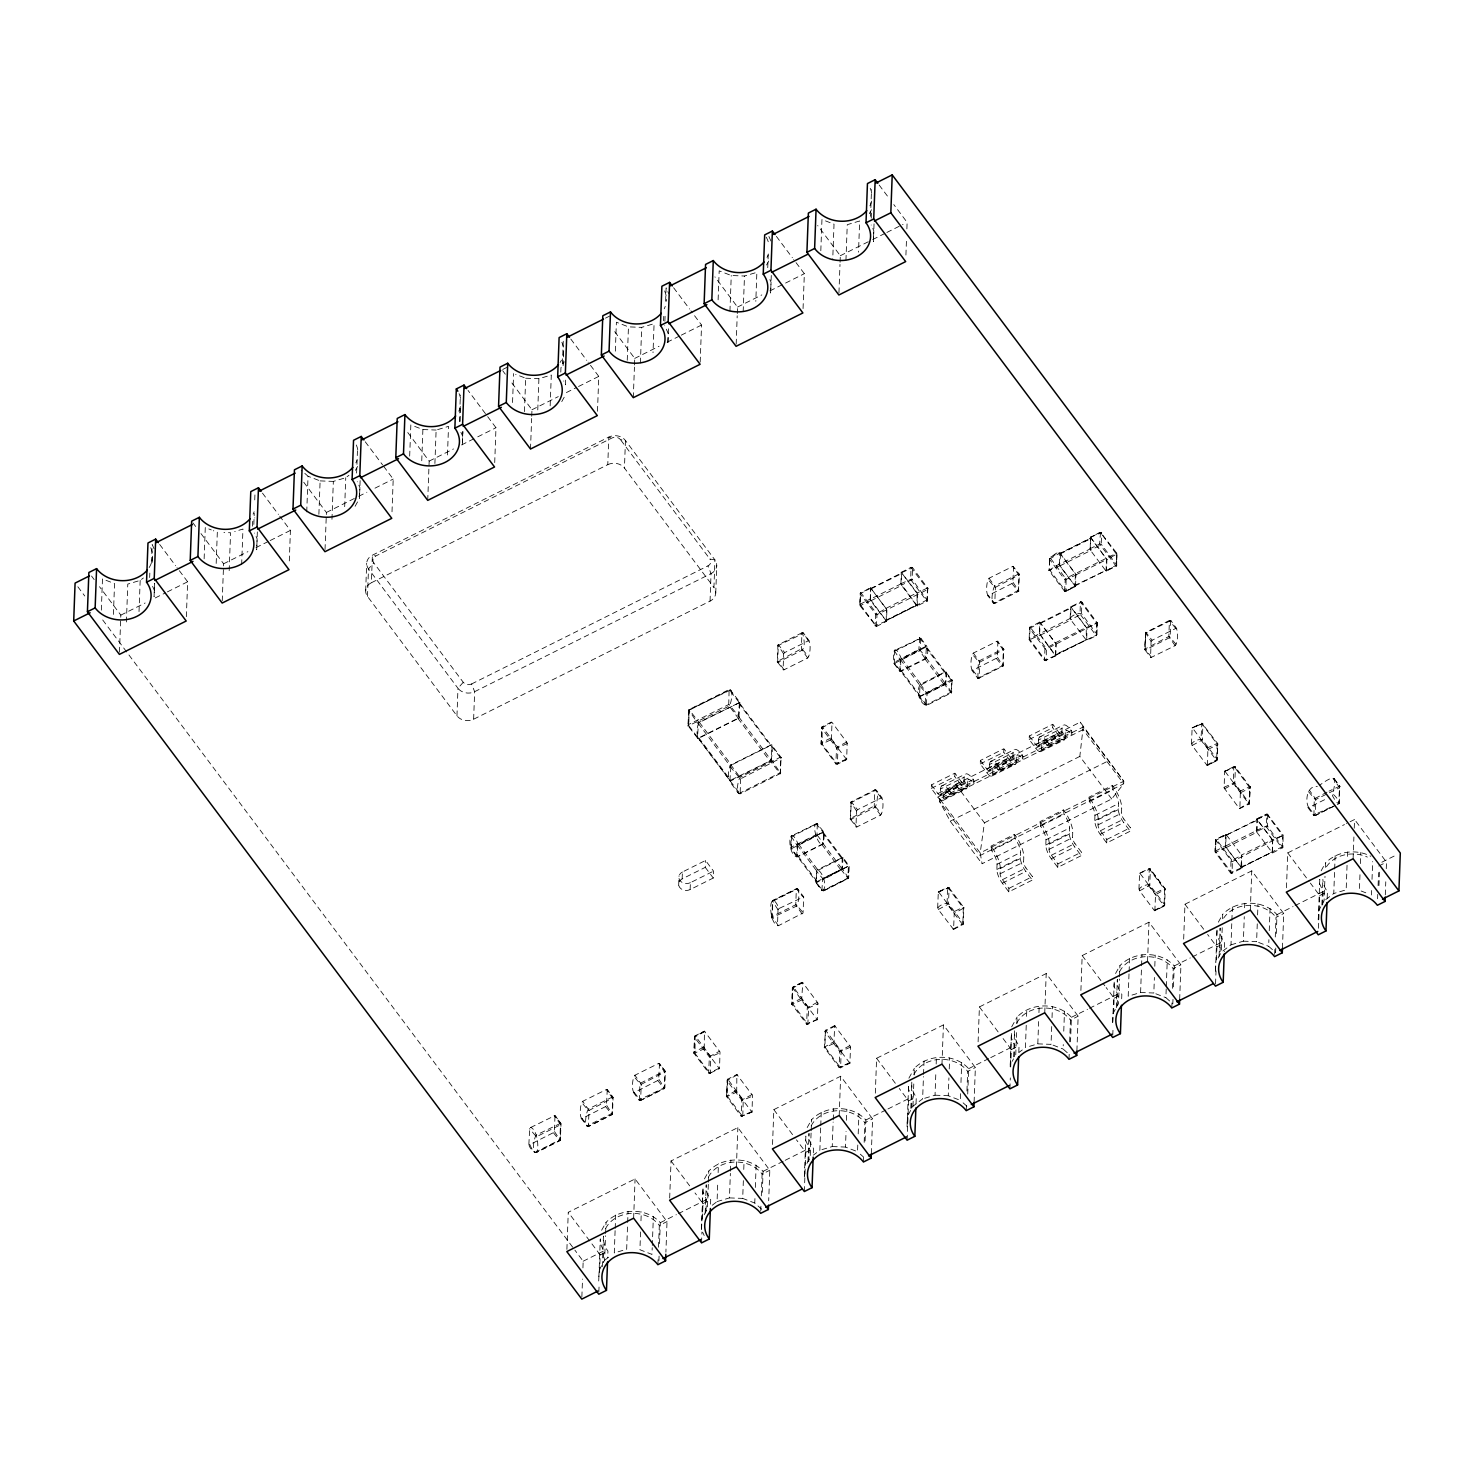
<?xml version="1.0" encoding="UTF-8"?>
<svg xmlns="http://www.w3.org/2000/svg" width="1474" height="1474" viewBox="0 0 1474 1474"><rect width="100%" height="100%" fill="white"/><g stroke="black" fill="none" stroke-linecap="round" stroke-linejoin="round"><path stroke-width="0.75" stroke-dasharray="5 3.75" d="M101.338 610.144L102.48 578.95L114.548 583.593L113.406 614.787M119.468 652.208L120.831 615.137L99.513 586.707M126.395 621.973L127.777 584.091L140.177 580.406L143.383 577.974M139.017 611.599L140.177 580.406M149.666 577.532L149.832 573.073M151.546 562.405L152.19 544.588L154.844 550.41M152.301 562.313L152.448 557.946M154.567 583.28L154.07 596.657L154.586 583.538M186.35 616.666L187.64 581.769L176.991 567.545M204.131 558.793L205.273 527.6L211.298 529.921M216.181 563.437L217.323 532.243L213.306 530.695M222.242 600.876L223.606 563.787L200.98 533.588M229.17 570.641L230.57 532.759L223.937 532.501M241.644 564.726L242.952 529.055L234.698 531.524M252.459 526.2L252.625 521.741L254.799 517.798M253.841 524.431L254.247 513.284M254.744 499.926L254.984 493.237M257.342 531.93L256.697 549.765L257.121 538.876L254.486 533.054M289.309 560.949L290.415 530.419L279.765 516.213M306.739 511.902L308.048 476.249L301.193 470.151M318.881 514.315L320.116 480.892L308.048 476.249M325.035 549.526L326.399 512.455L303.755 482.238M331.963 519.29L333.345 481.408L345.745 477.723L348.951 475.273M344.676 506.688L345.745 477.723M356.616 473.08L357.445 450.804M360.135 480.598L359.472 498.415L359.914 487.544L357.261 481.703M365.681 590.816L366.676 563.252M367.487 596.417L368.5 568.872A12.105 9.95 2.1 0 1 372.388 555.201L608.78 437.096A12.105 9.95 2.1 0 1 625.455 440.505L714.927 559.917L713.932 587.463A12.105 9.95 2.1 0 1 710.044 601.134L473.633 719.22A12.105 9.95 2.1 0 1 456.958 715.83L367.487 596.417A12.105 9.95 2.1 0 1 371.374 582.746L372.388 555.201L375.704 556.03L612.115 437.925A6.062 4.975 2.1 0 1 620.443 439.62L625.455 440.505L624.442 468.05L713.932 587.463M392.01 511.791L393.208 479.068L383.885 466.632M409.68 456.111L410.841 424.917M421.748 460.754L422.891 429.542L412.849 425.691M427.736 500.368L429.174 461.104L406.548 430.887M434.904 463.481L436.12 430.058L448.52 426.373L447.377 457.566M459.409 421.73L460.385 394.995M460.164 421.361L460.643 408.28M462.339 444.835L462.836 431.477M462.431 442.716L462.854 431.735M456.958 715.83L457.972 688.284L368.5 568.872L373.77 562.847A6.062 4.975 2.1 0 1 375.704 556.03M473.633 719.22L474.646 691.674L471.569 683.973A6.062 4.975 2.1 0 1 463.241 682.278L373.77 562.847M494.711 462.615L495.983 427.736L468.032 390.407M512.547 402.531L513.615 373.567M524.449 411.633L525.684 378.21L515.624 374.341M530.511 449.017L531.635 418.487M531.727 416.294L531.967 409.754L510.649 381.324M537.77 409.919L538.913 378.707L551.294 375.022L550.152 406.216M528.853 1144.432L529.737 1127.96L555.053 1115.542L561.041 1123.796L560.341 1140.342L536.204 1152.65C533.477 1153.497 526.771 1143.916 529.848 1144.616L554.224 1132.235L555.053 1115.542M560.802 372.148L560.968 367.689L564.247 361.775M562.442 363.709L563.326 339.186M563.105 365.663L563.584 352.562M554.537 1131.59L560.249 1140.379L536.26 1152.447C531.045 1153.958 534.288 1136.878 536.223 1135.072L560.802 1123.206L560.488 1124.809L536.407 1136.749L529.424 1128.587M529.848 1144.616C540.258 1168.827 540.424 1130.134 530.474 1127.389M565.611 380.126L565.482 384.843L563.713 380.955M553.487 1132.806L559.844 1140.839L560.452 1124.478L554.113 1115.578M597.486 411.283L598.776 376.386L588.126 362.162M566.9 1249.381L568.264 1212.31L635.073 1178.942L667.022 1221.578L665.898 1252.126M607.27 1089.452L606.44 1106.145L582.064 1118.526C579.282 1117.955 579.872 1103.915 582.691 1101.318L606.717 1089.36L613.258 1097.725L588.623 1110.659L581.64 1102.515M371.374 582.746L607.785 464.66L608.78 437.096L612.115 437.925M606.754 1105.518L612.41 1114.455L588.421 1126.56C583.243 1127.039 586.486 1111.083 588.439 1108.982L612.078 1097.172L613.258 1097.725M615.34 351.18L616.39 322.216L628.458 326.86L641.687 327.375L654.087 323.672L653.019 352.655M581.861 1296.88L582.525 1279.045M582.93 1267.898L583.17 1261.21L574.897 1250.155M582.064 1118.526L588.421 1126.56L589.01 1110.198L582.691 1101.318M627.242 360.282L628.458 326.86M598.886 1276.539L600.305 1238.915L600.121 1243.116L603.695 1250.965L603.29 1262.112M598.849 1292.035L599.181 1283.32M599.568 1272.412L600.213 1254.964L568.264 1212.31M633.304 397.667L634.428 367.137M634.502 364.962L634.741 358.403L613.442 329.973M602.313 1266.663L603.437 1236.115A30.272 24.874 2.1 0 0 607.933 1251.113L607.693 1257.654M599.163 1270.109L604.616 1260.252L605.519 1235.746M605.611 1233.517L606.017 1222.37C620.204 1207.759 646.515 1207.409 660.297 1222.683L659.412 1247.207M605.703 1106.716L612.06 1114.749L612.668 1098.388L606.33 1089.507M640.379 363.028L641.687 327.375M615.1 1230.643L614.289 1252.937L626.671 1249.233L627.574 1224.728M615.192 1228.413L615.671 1215.037M627.666 1222.499L628.071 1211.352M659.486 1063.362L658.657 1080.074L634.281 1092.437C631.498 1091.866 632.088 1077.826 634.907 1075.228L658.933 1063.27L665.474 1071.635L640.822 1084.569L633.857 1076.425M663.595 320.816L663.742 316.357M664.885 321.277L665.143 314.588M665.622 301.212L666.119 287.854L668.772 293.676M633.636 1218.187L635.073 1178.942M639.366 1100.415L639.919 1083.464L664.295 1071.101L665.474 1071.635M668.404 328.776L667.833 344.382L668.256 333.493L664.719 325.736M633.267 1092.271L639.09 1100.175L640.637 1100.488L641.227 1084.109L634.907 1075.228M640.564 1231.932L639.919 1249.749L651.969 1254.392L652.227 1247.704M640.969 1220.785L641.301 1211.868M652.3 1245.475L653.369 1216.511M657.883 1264.692L658.196 1255.977M658.51 1247.244L659.32 1225.428L667.022 1221.578M634.281 1092.437L640.49 1100.525L664.277 1088.678L664.866 1072.298L658.546 1063.417M658.915 1260.565L659.081 1256.106M678.685 885.174L679.035 875.851M669.675 1198.049L671.038 1160.959L737.848 1127.592L769.815 1170.245L768.691 1200.776M700.187 362.107L701.55 325.035L690.901 310.83M682.149 878.909L682.407 872.018L705.53 860.466L713.527 871.134L713.269 878.025L690.145 889.577A7.573 6.228 2.1 0 1 679.717 887.459A7.573 6.228 2.1 0 1 682.149 878.909L705.272 867.357L705.53 860.466M688.137 726.148L689.261 710.173L730.146 689.74L740.022 702.435L738.806 718.188L697.939 738.621L687.897 725.558L688.892 709.657L729.133 689.537C734.236 688.598 731.086 704.222 729.151 706.083L688.026 726L688.45 724.563L728.985 704.406L739.469 717.248M690.145 889.577L690.385 882.686L713.527 871.134M740.022 702.435L698.529 722.536L697.405 738.511M739.414 702.803L738.308 718.114L698.86 737.866C696.041 737.534 696.686 724.729 699.431 722.371L739.211 702.693L780.686 758.078L780.243 773.832L770.368 761.1L730.293 781.128C727.474 780.686 728.119 767.401 730.883 764.932L771.363 744.757L781.404 757.82L740.317 778.972L729.833 766.13M718.114 299.848L719.183 270.866L731.251 275.509L744.481 276.025L756.862 272.34L755.812 301.304M710.044 601.134L711.039 573.589A12.105 9.95 2.1 0 0 714.927 559.917L709.915 559.033L620.443 439.62M704.867 1031.542L694.659 1037.07L694.051 1053.431L704.24 1048.751L719.533 1068.742L720.012 1051.957L704.406 1031.137L694.844 1035.909L694.567 1037.364L709.584 1057.263L720.178 1052.694M715.738 593.064L716.751 565.519M729.943 311.161L731.251 275.509M704.24 1048.751L704.406 1031.137M701.513 1229.648L703.061 1187.418L701.513 1229.648L704.185 1235.544M701.55 1242.877L701.956 1231.969M702.435 1218.887L703.006 1203.613L695.009 1192.945M736.171 344.142L737.203 315.786M737.276 313.612L737.534 307.071L714.89 276.854M705.18 1213.12L706.23 1184.783A30.272 24.874 2.1 0 0 710.708 1199.762L710.468 1206.303M704.203 1031.376L694.42 1036.609L693.886 1053.136L708.754 1073.054L710.284 1073.367L710.763 1056.582L695.157 1035.761L694.991 1053.376L709.934 1073.275L719.607 1068.539M706.064 1210.762L706.47 1199.633L702.895 1191.766M708.312 1184.396L707.409 1208.92L701.937 1218.758M708.386 1182.166L708.791 1171.038C722.979 1156.408 749.289 1156.077 763.09 1171.333L762.187 1195.856M743.172 311.677L744.481 276.025M729.888 780.575L730.993 765.264L770.441 745.512C773.26 745.844 772.616 758.649 769.87 761.008L729.888 780.575L688.819 725.724L689.058 709.547L698.934 722.278M712.237 1205.253L717.064 1201.586L717.801 1181.522M718.133 1172.604L718.464 1163.705M737.332 1074.878L727.124 1080.387L726.516 1096.767L736.705 1092.087L752.016 1112.078L752.477 1095.293L736.871 1074.472L727.419 1079.336L727.032 1080.7L742.048 1100.599L752.643 1096.03M781.404 757.82L780.243 757.286L740.151 777.295C738.216 779.156 735.065 794.781 740.169 793.841L780.649 773.371L771.436 759.884L771.897 744.867M730.293 781.128L740.169 793.841L740.593 778.106L730.883 764.932M717.064 1201.586L729.464 1197.901L730.367 1173.378M730.441 1171.148L730.846 1160.001M736.705 1092.087L736.871 1074.472M767.751 267.697L768.322 252.109M736.41 1166.855L737.848 1127.592M771.289 275.472L770.607 293.031L771.049 282.16L768.396 276.32M752.035 1094.5L741.809 1100.009L741.219 1116.371L752.016 1112.078M761.708 1209.233L754.762 1203.042L742.693 1198.399L743.357 1180.582M743.762 1169.435L744.094 1160.517M754.762 1203.042L754.928 1198.583M755.333 1187.454L756.144 1165.16M784.039 669.822L777.719 660.923L778.309 644.562L784.665 652.595L808.323 640.785C811.087 641.374 810.497 655.396 807.678 658.012L783.652 669.97L777.13 661.605L801.764 648.652L808.729 656.814M760.731 1211.167L760.971 1204.626M761.303 1195.893L762.095 1174.096L769.815 1170.245M778.438 925.709L772.118 916.81L772.708 900.448L797.416 888.601L803.717 896.855L803.035 912.996L778.438 925.709C767.825 924.824 768.249 883.571 779.064 908.481L803.717 896.855M784.665 652.595L783.615 653.811L783.118 669.859M779.064 908.481L778.014 909.698L777.498 925.764M772.542 1144.506L773.832 1109.627L840.641 1076.241L872.59 1118.895L871.318 1153.792M803.054 308.582L804.343 273.685L793.675 259.479M796.715 856.947L797.066 845.357L791.041 836.145L817.278 823.358L816.983 835.905L790.875 848.95L791.096 836.956L817.112 823.579L823.8 831.999L823.063 844.012L797.655 856.891C786.637 856.597 787.816 819.231 798.134 844.16L823.8 831.999M807.678 658.012L801.359 649.113L801.948 632.751L803.496 633.065L809.318 640.969M808.323 640.785C795.647 620.554 809.152 642.775 801.93 650.329L778.29 662.139L777.13 661.605M797.581 845.45L797.471 856.449L821.829 844.491C824.334 842.631 825.108 832.313 822.271 832.423L797.581 845.45L816.743 871.023L816.43 881.931L842.059 868.868L842.151 857.868L816.743 871.023M802.132 999.851L791.851 1004.365L792.551 988.151L802.777 982.642L817.904 1003.057L817.444 1019.842L801.69 999.04L802.777 982.642M802.077 913.898L795.757 904.999L796.347 888.638L802.704 896.671M820.815 250.727L821.958 219.534L834.026 224.159L832.718 259.811M771.75 918.081L772.579 901.369L796.955 889.006C800.253 889.135 798.908 903.802 796.328 906.215L771.657 917.933L772.063 916.496L796.163 904.539L803.127 912.701M817.462 1002.246L807.255 1007.774L806.647 1024.135L817.499 1019.639M802.169 982.274L792.92 986.898L792.312 1003.26L807.826 1024.375L808.655 1007.682L793.509 987.248L792.422 987.396L807.494 1008.363L818.088 1003.794M817.609 823.726C810.995 821.995 816.762 844.326 822.326 844.565M804.343 1191.526L805.781 1152.263L796.457 1139.826M815.822 882.3L816.909 869.992L842.907 857.371L849.208 866.067L848.674 878.099L823.321 891.015L815.822 882.3L822.087 890.738M846.684 759.589L831.373 739.598L821.202 744.278L821.792 727.898L832.018 722.389L847.163 742.804L846.684 759.589L837.25 764.269L822.124 744.223L822.16 726.645L837.914 747.429L837.49 764.011L835.905 763.882L820.963 743.67L822.16 726.645M838.946 292.792L839.996 264.436M840.069 262.261L840.309 255.721L817.665 225.504M807.973 1161.788L809.005 1133.432A30.272 24.874 2.1 0 0 813.482 1148.412L813.243 1154.953M808.765 1161.641L809.263 1148.283L805.67 1140.415L805.854 1136.067L804.288 1178.297L804.73 1167.426M811.087 1133.045L810.184 1157.569L805.817 1165.455M811.161 1130.816L811.584 1119.687C825.772 1105.058 852.083 1104.726 865.864 1120L864.98 1144.506M842.907 857.371L842.557 868.96L848.582 878.172L823.192 891.051L821.902 890.407L822.639 878.412L849.135 865.772L823.542 879.517L816.246 870.95M845.947 260.327L847.255 224.674L859.655 220.989L858.513 252.183M831.373 739.598L832.018 722.389M820.668 1127.96L819.857 1150.236L813.408 1155.119M820.76 1125.731L821.239 1112.354M849.908 1063.159L834.597 1043.187L824.316 1047.701L825.532 1030.179L841.12 1051.017L840.659 1067.784L839.111 1067.471L824.187 1047.259L833.989 1041.639L834.634 1025.609L850.516 1046.798L849.908 1063.159L840.327 1067.895M846.721 741.993L836.495 747.521L835.905 763.882L846.076 759.221M821.921 1149.628L832.239 1146.551L833.142 1122.027M833.234 1119.798L833.639 1108.669M849.927 1045.582L839.719 1051.109L839.111 1067.471L849.964 1062.975M870.544 216.346L871.521 189.612M871.226 218.152L871.539 209.437M839.203 1115.505L840.641 1076.241M856.928 826.951L850.59 818.052L851.198 801.69L857.555 809.723L881.194 797.913C883.976 798.503 883.387 812.524 880.568 815.14L856.541 827.098L850.001 818.733L874.635 805.781L881.618 813.943M816.117 882.65L822.51 890.738L847.568 878.264L848.969 865.478M900.761 583.741L911.872 578.913L927.57 600.747L916.957 606.035L900.927 584.478L901.24 572.17L917.178 593.009L927.349 587.997L927.901 589.416L876.293 614.953L860.024 593.654L870.397 587.592L886.924 609.628L886.537 621.328L876.569 626.432L860.337 604.764L860.632 592.456L877.03 614.105L876.404 626.524L859.692 605.28L860.632 592.456M874.045 223.864L873.4 241.681L873.824 230.81L871.171 224.988M857.555 809.723L856.505 810.94L855.989 827.006M857.776 1145.022L857.536 1151.691L845.486 1147.067L846.058 1131.461M846.463 1120.314L846.868 1109.185M886.537 621.328L870.305 600.305L870.397 587.592M870.268 599.218L870.858 588.31L886.464 609.131L886.187 620.757L870.268 599.218L901.093 583.815L901.701 572.907L917.289 593.727L916.865 605.39L901.093 583.815M876.606 626.303L875.114 625.86L875.611 614.197L886.353 608.412M858.2 1133.874L858.937 1113.81M880.568 815.14L874.229 806.241L874.837 789.88L876.385 790.193L882.207 798.097M856.505 810.94L851.069 802.611L875.445 790.248C878.744 790.377 877.38 805.044 874.819 807.457L851.18 819.268L850.001 818.733M863.451 1161.991L863.764 1153.276M864.169 1142.368L864.888 1122.746L872.59 1118.895M905.92 255.057L906.473 239.783M906.879 228.894L907.118 222.353L893.797 204.573M875.335 1093.174L876.606 1058.277L943.415 1024.891L975.364 1067.544L974.093 1102.441M899.895 671.407L900.246 659.836L894.221 650.624L920.753 638.076L920.163 650.384L894.755 663.263C891.936 657.662 893.391 638.887 901.296 658.62L925.967 646.294C928.823 646.257 928.067 657.091 925.506 659.044L900.448 671.518L893.594 662.729L919.26 649.26L926.556 657.846M900.743 659.91L900.632 670.928L925.727 658.399L926.372 646.846L900.743 659.91L919.923 685.502L919.592 696.41L944.171 684.544C946.676 682.702 947.45 672.365 944.613 672.494L919.923 685.502M927.883 588.089L926.943 601.281L910.692 579.595L911.006 567.306L912.535 567.619L928.123 588.679M927.091 601.245L927.386 588.937L910.95 567.508L912.535 567.619L912.111 579.503L901.369 585.289M919.647 637.726L918.855 649.721L925.506 659.044M946.068 671.849L945.718 683.439L951.743 692.633L926.685 705.42C919.15 704.093 915.944 689.519 920.476 684.212L945.534 671.739L952.388 680.527L926.722 693.996L919.426 685.41M907.118 1140.176L908.574 1100.931L899.251 1088.475M920.476 684.212L927.109 693.535L926.298 705.346L925.064 704.885L925.801 692.891L951.209 679.993L952.388 680.527M910.821 1108.264L911.706 1084.274M911.632 1108.08L912.038 1096.932L908.463 1089.065L908.629 1084.717L907.063 1126.947L907.505 1116.076L912.977 1106.219L922.632 1098.885L923.461 1076.61M912.977 1106.219L913.788 1083.943M914.12 1075.025L914.359 1068.337C928.546 1053.726 954.857 1053.376 968.658 1068.65L967.681 1095.385M916.036 1103.621L916.275 1097.08A30.272 24.874 2.1 0 1 911.798 1082.082M967.386 781.533L967.184 786.784L943.692 798.521A10.76 3.39 63.5 0 1 937.777 797.066L931.292 788.406L931.421 784.905L954.912 773.168L961.416 781.828A4.606 1.456 63.5 0 0 963.941 782.454L964.125 777.203A16.914 5.325 63.5 0 1 973.411 779.506L974.093 784.076L973.282 783.007A10.76 3.39 63.5 0 0 967.386 781.533L940.228 794.947M923.535 1074.38L924.032 1061.004M931.421 784.905L937.906 793.565A4.606 1.456 63.5 0 0 940.449 794.191L940.633 788.94L964.125 777.203M937.667 907.966L938.312 891.936L947.727 887.237L963.296 908.095L962.835 924.88L947.082 904.078L947.506 887.514L948.703 887.293L964.033 907.837L954.231 913.456L953.586 929.486L938.275 909.513C935.99 906.105 945.847 902.401 948.574 903.691L963.277 923.314L962.835 924.88M943.692 798.521L943.876 793.27A10.76 3.39 63.5 0 1 949.79 794.744L950.601 795.831L951.025 792.717L974.517 780.98M924.695 1098.277L935.032 1095.2L935.843 1072.925M936.174 1064.007L936.414 1057.319M919.076 696.999L944.668 684.636L951.356 693.093L951.449 680.38L926.372 646.846M952.149 679.938L951.412 692.909M941.978 1064.154L943.415 1024.891M938.275 909.513L948.501 903.986L949.09 887.624L938.238 892.12M967.184 786.784A10.76 3.39 63.5 0 1 961.288 785.329L954.784 776.669L954.912 773.168M960.569 1093.671L960.329 1100.359L948.261 1095.716L948.924 1077.881M949.238 1068.982L949.643 1057.835M997.953 641.19L997.124 657.901L972.748 670.265C969.966 669.693 970.555 655.654 973.374 653.056L997.401 641.098L1003.941 649.463L979.307 662.397L972.324 654.253M960.974 1082.524L961.711 1062.478M977.833 678.243L978.386 661.292L1002.762 648.928L1003.941 649.463M973.374 653.056L979.694 661.937L979.104 678.316L977.557 678.003L971.735 670.099M966.225 1110.659L966.539 1101.926M966.944 1091.018L967.663 1071.395L975.364 1067.544M1016.323 757.083L1016.139 762.334L992.647 774.071A10.76 3.39 63.5 0 1 986.732 772.616L980.247 763.937L980.376 760.455L1003.868 748.718L1010.353 757.378A4.606 1.456 63.5 0 0 1012.896 758.005L1013.08 752.753A16.914 5.325 63.5 0 1 1022.366 755.057L1023.048 759.626L1022.237 758.539A10.76 3.39 63.5 0 0 1016.323 757.083L989.165 770.497M1013.633 566.366L1012.804 583.059L988.428 595.441C985.664 594.87 986.235 580.83 989.072 578.213L1013.099 566.274L1019.621 574.62L994.987 587.573L988.004 579.429M1013.117 582.433L1018.921 591.166L994.784 603.474C989.607 604.469 992.886 587.776 994.821 585.897L1018.46 574.086L1019.621 574.62M978.11 1041.823L979.399 1006.926L1046.208 973.559L1078.157 1016.194L1076.886 1051.091M989.072 578.213L995.392 587.113L994.784 603.474L988.428 595.441M980.376 760.455L986.861 769.115A4.606 1.456 63.5 0 0 989.404 769.741L989.588 764.49L1013.08 752.753M992.647 774.071L992.831 768.82A10.76 3.39 63.5 0 1 998.746 770.294L999.556 771.363L999.98 768.267L1023.472 756.531M991.283 847.366L991.597 850.535A10.76 3.39 63.5 0 1 997.05 864.225L996.848 869.476A10.76 3.39 63.5 0 0 1002.32 883.184L1008.806 891.862L1032.297 880.107L1032.426 876.625L1025.941 867.946A4.606 1.456 63.5 0 1 1023.601 862.069L1023.785 856.836A16.914 5.325 63.5 0 0 1015.217 835.297L1014.517 834.358L991.025 846.094L991.283 847.366L980.192 852.912L982.089 863.727L1111.691 798.982L1123.685 783.799L1123.778 781.183L1080.239 722.149L955.649 784.389L939.601 798.742L939.509 801.359L950.214 821.165L982.089 863.727M996.387 658.454L1002.744 666.506L1003.333 650.126L997.014 641.245M1016.139 762.334A10.76 3.39 63.5 0 1 1010.224 760.879L1003.739 752.201L1003.868 748.718M1008.806 891.862L1008.935 888.361L1002.449 879.683A4.606 1.456 63.5 0 1 1000.109 873.806L1000.293 868.573A16.914 5.325 63.5 0 0 991.726 847.034L991.025 846.094M1012.067 583.63L1018.423 591.664L1019.031 575.302L1012.712 566.403M1014.517 834.358L1015.089 838.798A10.76 3.39 63.5 0 1 1020.542 852.488L1020.358 857.739A10.76 3.39 63.5 0 0 1025.812 871.447L1032.297 880.107M1010.187 1066.697L1011.422 1033.366M1011.44 1033.532L1010.28 1064.725L1013.559 1058.811M1009.911 1088.825L1010.316 1077.936M1010.703 1067.029L1011.348 1049.58L1002.025 1037.143M1013.615 1056.913L1014.573 1030.731A30.272 24.874 2.1 0 0 1019.05 1045.729L1018.81 1052.27M1055.9 655.819L1045.471 660.536L1029.7 639.255L1029.994 626.947L1046.393 648.597L1046.135 660.702L1044.55 660.573L1028.963 639.513L1039.299 633.636L1039.76 622.083L1056.287 644.12L1055.697 656.059L1039.299 633.636M1014.407 1056.729L1014.812 1045.582L1011.238 1037.733M1015.752 1054.868L1016.563 1032.592M1016.894 1023.675L1017.134 1016.986C1031.339 1002.375 1057.65 1002.025 1071.432 1017.3L1070.529 1041.823M1065.278 732.633L1065.094 737.884L1041.584 749.621A10.76 3.39 63.5 0 1 1035.688 748.166L1029.202 739.487L1029.313 735.987L1052.823 724.25L1059.309 732.928A4.606 1.456 63.5 0 0 1061.851 733.555L1062.035 728.303A16.914 5.325 63.5 0 1 1071.322 730.588L1072.003 735.176L1071.193 734.089A10.76 3.39 63.5 0 0 1065.278 732.633L1038.12 746.047M1039.631 633.728L1040.22 622.802L1055.826 643.641L1055.402 655.285L1039.631 633.728L1070.456 618.325L1071.045 607.399L1086.209 627.427L1086.375 639.845L1054.942 654.88M1026.236 1025.259L1025.425 1047.535L1018.976 1052.436M1026.567 1016.341L1026.807 1009.653M1029.313 735.987L1035.817 744.665A4.606 1.456 63.5 0 0 1038.341 745.291L1038.544 740.04L1062.035 728.303M1046.135 660.702L1044.476 660.352L1044.974 648.689L1055.716 642.904M1041.584 749.621L1041.786 744.37A10.76 3.39 63.5 0 1 1047.682 745.826L1048.511 746.913L1048.935 743.817L1072.427 732.081M1075.596 586.597L1059.659 565.758L1048.954 570.696L1049.893 557.504L1066.144 579.171L1065.831 591.479L1049.304 569.425L1049.746 557.541L1059.659 552.621L1075.909 574.307L1075.596 586.597L1064.744 591.498L1048.788 570.364L1059.032 564.229C1063.436 547.517 1056.453 551.81 1049.304 559.107L1064.965 579.872L1076.075 575.044M1040.239 822.916L1040.533 826.066A10.76 3.39 63.5 0 1 1046.006 839.775L1045.803 845.026A10.76 3.39 63.5 0 0 1051.257 858.734L1057.761 867.394L1081.253 855.657L1081.382 852.156L1074.896 843.497A4.606 1.456 63.5 0 1 1072.556 837.619L1072.74 832.368A16.914 5.325 63.5 0 0 1064.173 810.847L1063.473 809.908L1039.962 821.644L1040.239 822.916L1014.775 835.629M1029.552 1046.319L1037.807 1043.85L1038.636 1021.574M1038.949 1012.656L1039.207 1005.968M1065.094 737.884A10.76 3.39 63.5 0 1 1059.18 736.429L1052.694 727.751L1052.823 724.25M1057.761 867.394L1057.89 863.893L1051.386 855.233A4.606 1.456 63.5 0 1 1049.046 849.356L1049.248 844.105A16.914 5.325 63.5 0 0 1040.662 822.584L1039.962 821.644M1059.364 564.302L1059.824 553.432L1090.797 537.992L1106.403 558.812L1106.126 570.42L1074.675 585.473L1059.732 565.463L1059.364 564.302L1090.207 548.899L1090.649 538.028M1044.753 1012.804L1046.208 973.559M1064.541 591.406L1065.297 578.619L1116.776 553.063L1116.684 565.832L1106.071 571.101L1090.244 549.986L1090.355 537.255L1100.433 532.243L1117.218 553.763L1106.9 559.641L1106.44 571.193M1051.699 1026.549L1051.036 1044.366L1037.807 1043.85M1052.031 1017.631L1052.436 1006.484M1070.124 618.232L1070.75 606.643L1086.983 628.311L1086.688 640.619L1070.732 619.78C1068.466 616.279 1078.728 612.429 1081.548 613.7L1096.896 634.17L1096.306 635.773L1080.055 614.087L1080.368 601.797L1081.898 602.111L1097.485 623.17L1096.859 635.276L1086.688 640.619M1063.473 809.908L1064.044 814.33A10.76 3.39 63.5 0 1 1069.498 828.038L1069.295 833.289A10.76 3.39 63.5 0 0 1074.767 846.997L1081.253 855.657M1059.972 553.395L1075.578 574.215L1074.675 585.473M1067.268 1052.712L1063.104 1049.009L1063.27 1044.55M1063.767 1031.174L1064.486 1011.127M1071.211 607.03L1081.898 602.111L1081.474 613.995L1070.732 619.78M1069 1059.309L1069.24 1052.768M1069.645 1041.86L1070.456 1020.045L1078.157 1016.194M1080.903 990.473L1082.174 955.576L1148.983 922.208L1180.932 964.862L1179.661 999.741M1089.175 798.447L1089.489 801.616A10.76 3.39 63.5 0 1 1094.942 815.325L1094.758 820.576A10.76 3.39 63.5 0 0 1100.212 834.284L1106.698 842.944L1130.208 831.207L1130.337 827.706L1123.833 819.047A4.606 1.456 63.5 0 1 1121.493 813.169L1121.696 807.918A16.914 5.325 63.5 0 0 1113.11 786.379L1112.409 785.458L1088.918 797.194L1089.175 798.447L1063.731 811.179M1089.876 548.825L1099.641 543.943L1100.47 532.464L1116.629 554.427L1116.187 566.311L1099.641 543.943L1101.299 544.274L1116.813 565.113L1106.495 570.991M1096.509 635.534L1096.748 623.428L1080.718 601.889L1070.548 606.864M1090.355 537.255L1101.649 532.704L1101.207 544.588L1090.484 550.355M1106.698 842.944L1106.827 839.443L1100.341 830.783A4.606 1.456 63.5 0 1 1098.001 824.906L1098.204 819.655A16.914 5.325 63.5 0 0 1089.618 798.116L1088.918 797.194M1112.409 785.458L1112.981 789.88A10.76 3.39 63.5 0 1 1118.453 803.588L1118.25 808.839A10.76 3.39 63.5 0 0 1123.704 822.547L1130.208 831.207M1114.215 982.181L1112.63 1024.264L1113.073 1013.375L1118.545 1003.536L1119.429 979.012M1112.778 1035.301L1113.017 1028.76M1113.57 1013.504L1114.123 998.23L1106.145 987.562M1116.315 1007.737L1117.347 979.399A30.272 24.874 2.1 0 0 1121.843 994.379L1121.603 1000.92M1117.2 1005.379L1117.605 994.231L1114.031 986.382L1114.197 982.034M1119.521 976.783L1119.927 965.636C1134.114 951.025 1160.425 950.693 1174.225 965.949L1173.322 990.473M1129.01 973.909L1128.2 996.203L1140.6 992.499L1153.829 993.015L1154.4 977.428M1129.102 971.679L1129.581 958.321M1151.507 657.459L1145.187 648.56L1145.777 632.199L1152.134 640.232L1175.773 628.421C1178.555 629.011 1177.966 643.051 1175.146 645.649L1150.789 657.625L1144.579 649.242L1145.777 632.199M1138.941 889.301L1139.586 873.253L1149.02 868.573L1164.589 889.43L1164.11 906.197L1154.511 910.729L1139.568 890.849C1137.265 887.44 1147.122 883.718 1149.867 885.008L1164.571 904.631L1164.276 906.105L1148.375 885.413L1149.351 868.499L1165.308 889.154L1155.505 894.792L1154.861 910.821M1152.134 640.232L1151.083 641.448L1150.568 657.515M1140.6 992.499L1141.484 967.994M1141.576 965.765L1141.981 954.618M1139.568 890.849L1149.775 885.321L1150.383 868.96L1139.586 873.253M1147.546 961.453L1148.983 922.208M1154.805 966.281L1155.211 955.134M1175.146 645.649L1168.827 636.75L1169.416 620.388L1170.964 620.701L1176.786 628.606M1170.688 620.462L1170.135 637.413L1145.759 649.776L1144.579 649.242L1169.214 636.289L1176.197 644.451M1172.991 999.39L1172.825 1003.849L1165.897 997.658L1166.21 988.741M1166.303 986.511L1167.279 959.777M1171.793 1007.958L1172.033 1001.417M1172.512 988.335L1173.23 968.713L1180.932 964.862M1183.677 939.122L1184.967 904.244L1251.758 870.858L1283.725 913.512L1282.435 948.408M1191.489 743.946L1192.134 727.916L1201.568 723.218L1217.137 744.075L1216.658 760.842L1207.059 765.375L1192.116 745.494C1189.813 742.085 1199.67 738.363 1202.416 739.672L1217.119 759.276L1216.824 760.75L1200.923 740.059L1201.9 723.144L1217.856 743.817L1217.266 760.031L1207.409 765.467M1192.116 745.494L1202.323 739.966L1202.931 723.605L1192.134 727.916L1202.802 723.494M1207.482 765.264L1207.888 748.7L1192.742 728.267M1206.801 765.117L1217.027 759.589L1217.616 743.228L1207.446 747.889M1272.191 839.719L1257.488 820.097L1226.036 835.132L1225.76 846.758L1240.905 867.173L1272.191 852.175L1272.762 840.935L1272.191 839.719L1241.348 855.123L1241.882 868.112L1231.914 873.216L1215.663 851.548L1215.976 839.24L1226.092 834.45L1241.919 855.583M1216.99 930.831L1215.424 972.914L1215.847 962.043M1215.553 983.95L1216.032 970.869M1216.437 959.961L1216.916 946.879L1207.593 934.442M1223.954 787.282L1234.549 782.712L1249.528 803.717L1239.523 808.71L1224.139 788.019L1224.599 771.234L1234.033 766.554L1249.602 787.411L1249.141 804.178L1233.388 783.394L1233.793 766.812L1234.991 766.609L1250.321 787.134L1249.141 804.178M1219.09 956.405L1220.14 928.049A30.272 24.874 2.1 0 0 1224.618 943.028L1224.304 951.762M1220.067 951.817L1220.38 942.899L1216.805 935.032L1217.156 926.335M1222.222 927.662L1221.32 952.186L1216.953 960.071M1222.554 918.763L1222.701 914.304C1236.889 899.674 1263.218 899.343 1277 914.617L1276.189 936.893M1241.882 868.112L1225.631 847.089L1225.742 834.376M1226.202 847.55L1257.046 832.147L1256.714 818.936L1272.523 839.793L1283.375 835.187L1232.08 861.756L1215.479 839.738L1216.584 839.609L1232.356 860.89L1232.117 872.995L1230.772 873.105L1230.956 860.982L1241.679 855.196M1224.581 788.83L1234.788 783.302L1235.396 766.941L1224.599 771.234M1222.923 950.951L1230.993 944.852L1231.803 922.577M1231.877 920.347L1232.375 906.971M1225.207 771.602L1240.353 792.017L1239.874 808.802M1240.905 867.173L1241.79 855.933M1230.993 944.852L1243.374 941.167L1244.277 916.644M1244.609 907.744L1244.775 903.286M1239.284 808.434L1249.491 802.925L1250.099 786.545L1239.91 791.225M1250.321 910.121L1251.758 870.858M1256.603 831.354L1257.488 820.097M1257.267 923.848L1256.603 941.683L1243.374 941.167M1257.598 914.93L1258.004 903.802M1256.088 830.525L1267.198 825.698L1282.914 847.532L1281.809 847.661L1266.037 826.38L1267.143 813.943L1283.449 835.463M1267.751 814.274L1267.437 826.288L1256.474 831.686M1275.784 948.04L1275.618 952.499L1268.672 946.308L1268.911 939.638M1269.243 930.72L1270.054 908.426M1274.66 954.433L1274.899 947.893M1275.286 936.985L1276.005 917.362L1283.725 913.512M1282.417 848.029L1282.73 835.721L1266.94 814.459L1256.567 818.973M1286.47 887.79L1287.742 852.893L1344.435 824.574M1324.592 799.7L1308.82 807.568C1305.264 803.164 1305.798 785.568 1317.332 786.416M1313.924 815.546L1314.255 798.926L1327.024 792.128M1307.825 807.402L1313.647 815.306L1315.195 815.619L1315.785 799.24L1309.465 790.359M1319.783 879.499L1318.198 921.563L1318.64 910.692L1324.094 900.835L1324.997 876.33M1318.493 928.252L1319.691 895.547L1310.368 883.092M1321.883 905.054L1322.841 878.891M1322.675 904.925L1323.173 891.549L1319.599 883.681L1319.764 879.333M1325.329 867.412L1325.495 862.953C1337.158 851.124 1356.246 848.582 1370.838 856.32M1327.171 898.237L1327.411 891.678A30.272 24.874 2.1 0 1 1322.86 879.296M1333.528 794.56C1342.98 803.514 1339.534 809.023 1332.478 795.757C1336.034 778.235 1337.858 772.044 1319.304 785.439M1325.716 899.619L1333.767 893.502L1334.578 871.226M1334.67 868.997L1335.149 855.62M1308.82 807.568L1315.048 815.656L1338.834 803.809L1339.424 787.429L1333.104 778.548M1347.052 865.312L1346.167 889.817L1333.767 893.502M1347.383 856.394L1347.549 851.935M1353.114 858.771L1353.906 836.956M1354.237 828.241L1354.551 819.507L1346.444 823.561M1359.968 874.727L1359.396 890.333L1367.43 893.428M1360.373 863.598L1360.778 852.451M1371.446 894.976L1371.612 890.517M1372.018 879.37L1372.681 861.535M1377.6 898.735L1377.748 894.368M1378.079 885.634L1378.559 872.553M1378.964 885.542L1379.461 872.184M1385.302 894.884L1385.781 881.784M1386.26 868.702L1386.5 862.161L1354.551 819.507M598.72 1280.998L598.978 1274.457M847.329 743.541L836.735 748.11L821.718 728.211L822.105 726.829L831.41 722.02M850.553 1047.13L839.959 1051.699L824.924 1031.782L825.329 1030.418L834.634 1025.609M1334.025 778.493L1339.884 786.324L1339.461 787.761L1315.379 799.7L1308.415 791.556M1111.691 798.982L1079.816 756.42L1083.187 727.014L1080.239 722.149M955.649 784.389L984.429 822.787L980.192 852.912L939.601 798.742L950.693 793.196M612.502 1113.183L586.818 1126.025M783.615 653.811L778.18 645.483L803.57 633.286M658.97 1079.429L664.406 1087.738L639.016 1099.936M771.436 759.884L770.368 761.1M797.066 845.357L798.134 844.16M900.246 659.836L901.296 658.62M842.557 868.96L816.836 882.484M927.533 599.678L886.187 620.757M945.718 683.439L944.668 684.636M951.872 691.711L925.69 705.198L919.002 696.778M1018.884 590.097L993.789 603.253L987.433 595.256M997.437 657.257L1002.873 665.566L977.778 678.114M1049.304 559.107L1060.119 553.026M1086.541 627.5L1097.393 622.894L1045.637 649.444L1029.552 628.514L1040.368 622.433M1282.859 846.463L1241.513 867.541M1339.276 802.243L1338.226 803.441M581.051 1118.342L587.905 1126.707L612.465 1114.289L613.092 1097.356L607.343 1089.673M710.284 1073.367L708.681 1072.832L709.344 1056.674L719.57 1051.165M727.474 1079.134L727.014 1095.901L742.767 1116.684L743.228 1099.917L727.622 1079.097L726.516 1096.767M894.626 650.163L894.515 662.876L919.592 696.41M917.012 605.353L886.243 620.554M917.325 606.109L917.178 593.009M926.741 705.217L919.997 696.962M1256.714 832.073L1272.504 852.949L1272.523 839.793M355.4 470.39L357.592 466.447M355.105 506.301L358.385 500.386M561.76 401.628L565.039 395.732M766.535 265.007L768.728 261.064M869.31 213.656L871.503 209.713M601.632 1230.256L606.017 1222.37M704.425 1178.905L708.791 1171.038M807.199 1127.573L811.584 1119.687M908.887 1078.194L914.359 1068.337M1011.68 1026.844L1017.134 1016.986M1115.56 973.522L1119.927 965.636M1218.335 922.19L1222.701 914.304M1321.128 870.839L1325.495 862.953M859.968 604.34L869.936 599.144M1215.295 851.124L1225.263 845.929M778.309 644.562L777.867 646.128M1018.423 591.664L1019.382 574.031M1002.744 666.506L1003.186 664.94M1029.994 626.947L1029.552 628.514M463.241 682.278L457.972 688.284A12.105 9.95 2.1 0 0 474.646 691.674L711.039 573.589L707.981 565.869A6.062 4.975 2.1 0 0 709.915 559.033M817.241 835.316L815.638 834.929L790.635 847.513L796.66 856.726M657.92 1080.626L664.129 1088.715L664.719 1087.112M994.581 603.511L993.181 602.94M1090.281 537.457L1100.323 532.354M972.748 670.265L979.16 678.114L977.502 677.764M1080.571 601.761L1081.971 602.332M881.194 797.913L874.985 789.843L851.143 801.893L850.756 803.256M778.014 909.698L772.302 900.909L796.568 888.619M1175.773 628.421L1169.361 620.591L1171.019 620.923M640.416 1100.507L664.866 1087.867L665.308 1071.266L659.541 1063.583M1256.511 819.157L1266.553 814.053M1315.195 815.619L1339.221 803.348L1339.792 786.176L1328.995 791.133M802.096 632.714L777.922 645.022L777.351 662.194M860.171 604.027L860.061 605.722L870.544 600.692M1039.76 622.083L1029.589 627.408L1029.11 639.956L1039.907 635.183M978.736 678.224L1003.149 666.045L1003.702 648.873M1169.564 620.351L1145.372 632.659L1151.083 641.448M604.616 1260.252L611.065 1255.369M1215.497 850.811L1215.387 852.506L1225.871 847.476M1272.652 852.912L1282.822 847.568L1283.209 834.874M780.243 773.832L781.165 757.231M851.198 801.69L850.24 819.323M1065.72 591.387L1075.651 586.394M1231.951 873.105L1230.514 872.866L1214.945 851.806L1215.571 839.701L1225.668 834.56M791.446 835.684L791.335 848.416L816.43 881.931M825.385 1030.215L824.906 1047.001L840.512 1067.821M502.745 369.458L506.761 367.45M605.519 318.126L609.536 316.118M120.831 615.137L145.115 602.995M155.249 597.947L165.364 592.898M167.391 591.885L187.64 581.769M223.606 563.787L247.908 551.663M255.997 547.609L268.157 541.548M270.166 540.534L290.415 530.419M326.399 512.455L356.763 497.272M358.79 496.259L366.879 492.224M374.986 488.17L393.208 479.068M429.174 461.104L453.476 448.962M461.565 444.927L475.733 437.833M477.76 436.838L495.983 427.736M531.967 409.754L558.278 396.617M566.385 392.563L576.5 387.515M578.527 386.501L598.776 376.386M634.741 358.403L659.044 346.279M667.132 342.226L679.274 336.164M681.301 335.151L701.55 325.035M737.534 307.071L761.818 294.929M769.925 290.875L804.343 273.685M840.309 255.721L870.673 240.557M872.7 239.543L884.842 233.463M886.869 232.45L903.065 224.361M471.569 683.973L707.981 565.869M901.185 572.373L911.153 567.269M871.005 587.942L860.282 593.727L859.839 605.611M901.848 572.538L912.609 567.84M870.655 588.55L901.554 572.944M871.318 588.716L902.162 573.312M870.876 600.766L901.719 585.362M886.021 608.338L916.846 592.935M885.579 620.388L916.404 604.985M885.874 621.162L875.114 625.86M1059.769 553.634L1090.594 538.231M1060.432 553.8L1091.257 538.397M1059.99 565.85L1090.815 550.447L1090.207 548.899M1075.744 574.952L1106.569 559.549M1075.283 585.823L1106.182 570.235M1074.988 586.247L1064.228 590.945M1105.832 570.843L1116.555 565.058L1116.997 553.174M1040.018 623.041L1070.898 607.454M1040.681 623.207L1071.506 607.804M830.765 738.05L821.515 742.675L821.202 744.278M1040.239 635.257L1071.064 619.854L1070.456 618.325M1055.384 642.83L1086.209 627.427M846.739 759.386L836.016 763.993M1055.605 655.046L1086.43 639.642M1055.237 655.654L1044.476 660.352M1055.55 655.248L1096.232 635.128L1097.246 622.581M931.292 788.406L954.784 776.669M980.247 763.937L1003.739 752.201M1029.202 739.487L1052.694 727.751M941.775 785.882L965.267 774.145M990.712 761.432L1014.223 749.676M1039.667 736.963L1063.159 725.226M937.906 793.565L961.416 781.828M986.861 769.115L1010.353 757.378M1035.817 744.665L1059.309 732.928M944.963 791.151L968.455 779.414M993.918 766.701L1017.41 754.964M1042.873 742.251L1066.365 730.514M940.449 794.191L963.941 782.454M989.404 769.741L1012.896 758.005M1038.341 745.291L1061.851 733.555M937.777 797.066L961.288 785.329M986.732 772.616L1010.224 760.879M1035.688 748.166L1059.18 736.429M940.633 788.94A16.914 5.325 63.5 0 1 949.919 791.243L973.411 779.506M989.588 764.49A16.914 5.325 63.5 0 1 998.875 766.793L1022.366 755.057M1038.544 740.04A16.914 5.325 63.5 0 1 1047.811 742.325L1071.322 730.588M974.203 781.46L999.648 768.746M1023.14 757.01L1048.604 744.296M1072.095 732.56L1083.187 727.014L1123.778 781.183L1112.686 786.711M949.79 794.744L973.282 783.007M998.746 770.294L1022.237 758.539M1047.682 745.826L1071.193 734.089M942.605 800.658L966.096 788.903M991.56 776.19L1015.052 764.453M1040.515 751.74L1064.007 740.003M950.214 821.165L1079.816 756.42M984.429 822.787L1109.001 760.547M991.726 847.034L1015.217 835.297M1040.662 822.584L1064.173 810.847M1089.618 798.116L1113.11 786.379M991.597 850.535L1015.089 838.798M1040.533 826.066L1064.044 814.33M1089.489 801.616L1112.981 789.88M1208.054 749.437L1217.303 744.812L1217.616 743.228M938.312 891.936L948.961 887.532M997.05 864.225L1020.542 852.488M1046.006 839.775L1069.498 828.038M1094.942 815.325L1118.453 803.588M996.848 869.476L1020.358 857.739M1045.803 845.026L1069.295 833.289M1094.758 820.576L1118.25 808.839M1000.293 868.573L1023.785 856.836M1049.248 844.105L1072.74 832.368M1098.204 819.655L1121.696 807.918M1000.109 873.806L1023.601 862.069M1049.046 849.356L1072.556 837.619M1098.001 824.906L1121.493 813.169M1002.449 879.683L1025.941 867.946M1051.386 855.233L1074.896 843.497M1100.341 830.783L1123.833 819.047M802.096 982.476L792.312 987.709L791.962 1004.531M1224.544 771.436L1235.267 766.83M1002.32 883.184L1025.812 871.447M1051.257 858.734L1074.767 846.997M1100.212 834.284L1123.704 822.547M938.92 892.286L953.604 911.909L962.854 907.284L964.033 907.837M1008.935 888.361L1032.426 876.625M1057.89 863.893L1081.382 852.156M1106.827 839.443L1130.337 827.706M703.614 1047.222L694.365 1051.846L694.051 1053.431M801.524 998.303L792.275 1002.928L791.888 1004.291L806.647 1024.135L816.836 1019.474M952.978 929.136L963.37 923.682M953.586 929.486L963.425 924.051L963.793 907.247M1240.518 792.754L1249.768 788.148L1250.099 786.545M718.943 1068.374L708.883 1073.146M835.242 1025.959L824.85 1031.413M1226.35 834.726L1215.608 840.512L1215.184 852.396M1257.175 819.323L1267.935 814.625M1225.981 835.334L1256.88 819.728M736.097 1090.557L726.277 1096.177L741.219 1116.371L752.072 1111.875M1225.594 846.021L1256.419 830.617M1140.194 873.621L1154.897 893.244L1164.147 888.619L1165.308 889.154M1330.34 807.384L1313.574 815.067M751.408 1111.709L741.348 1116.481M849.3 1062.809L839.24 1067.563M1154.253 910.453L1164.644 905.018M1154.934 910.619L1164.718 905.386L1165.142 888.804L1150.254 868.849M1241.569 867.338L1272.412 851.935M1241.219 867.946L1230.44 872.645M583.17 1261.21L603.695 1250.965M660.297 1222.683L676.363 1214.668M678.372 1213.655L706.47 1199.633M763.09 1171.333L783.155 1161.309M785.163 1160.314L809.263 1148.283M865.864 1120L885.948 1109.977M887.956 1108.964L912.038 1096.932M968.658 1068.65L988.722 1058.627M990.731 1057.613L1014.812 1045.582M1071.432 1017.3L1087.499 1009.285M1089.507 1008.271L1117.605 994.231M1174.225 965.949L1190.273 957.934M1192.282 956.939L1220.38 942.899M1277 914.617L1293.066 906.584M1295.075 905.589L1323.173 891.549M1381.838 862.235L1396.191 855.067M600.213 1254.964L607.933 1251.113M703.006 1203.613L710.708 1199.762M805.781 1152.263L813.482 1148.412M908.574 1100.931L916.275 1097.08M1011.348 1049.58L1019.05 1045.729M1114.123 998.23L1121.843 994.379M1216.916 946.879L1224.618 943.028M1319.691 895.547L1327.411 891.678M1378.798 866.012L1386.5 862.161M1100.046 532.575L1101.723 532.925M1065.886 591.277L1064.541 591.221M919.223 638.039L920.9 638.371L894.092 651.342M740.224 793.657L738.621 793.528L729.28 780.944M816.062 823.561L822.787 831.833M796.292 888.84L797.968 889.172M1266.277 814.293L1267.622 814.33M1315.25 815.417L1313.905 815.362M1148.78 868.831L1150.439 869.181M808.249 1024.264L806.775 1024.246M640.693 1100.286L639.347 1100.23M874.985 789.843L876.44 790.414M1170.743 620.591L1145.648 633.12L1144.819 649.831M738.75 793.638L780.778 772.45M534.878 1152.447L560.212 1139.586L560.875 1123.428L555.127 1115.763M525.684 378.21L538.913 378.707M422.891 429.542L436.12 430.058M320.116 480.892L333.345 481.408M935.032 1095.2L948.261 1095.716M832.239 1146.551L845.486 1147.067M729.464 1197.901L742.693 1198.399M1258.612 942.457L1268.672 946.308M1155.837 993.789L1165.897 997.658M1053.062 1045.14L1063.104 1049.009M919.426 637.8L925.967 646.294M893.723 663.153L899.822 671.186M821.902 890.407C828.185 889.688 823.192 871.503 817.296 869.734M963.093 1102.828L967.257 1106.532M860.319 1154.179L863.101 1156.648M1334.099 778.714L1340.013 786.766M879.149 185.024L888.472 197.461M1090.944 537.623L1106.9 559.641M1287.742 852.893L1309.041 881.323M776.374 236.374L792.349 257.692M1184.967 904.244L1206.266 932.673M1047.811 742.325L1048.935 743.817M673.6 287.725L689.574 309.043M920.826 638.15L926.962 646.478M925.432 646.902L944.613 672.494M926.059 657.754L945.221 683.346M924.99 658.952L944.171 684.544M998.875 766.793L999.98 768.267M901.793 658.712L920.974 684.304M901.351 670.762L920.531 696.354M1082.174 955.576L1104.818 985.793M949.919 791.243L951.025 792.717M570.807 339.057L586.781 360.393M502.671 370.656L505.324 374.212M979.399 1006.926L1000.699 1035.356M739.008 702.269L729.133 689.537L728.709 705.272L738.419 718.446M738.492 702.858L770.441 745.512M738.971 717.156L770.92 759.81M737.921 718.354L769.87 761.008M823.192 832.386L848.287 865.901L848.176 878.633L841.507 870.157M822.271 832.423L841.433 858.015M817.315 835.261L823.376 843.368M822.879 843.275L842.059 868.868M821.829 844.491L840.991 870.065M798.632 844.233L817.794 869.826M699.431 722.371L731.38 765.024M798.189 856.302L817.351 881.876M698.381 723.568L730.33 766.222M730.643 689.906L688.653 710.007L697.865 723.494M698.86 737.866L730.809 780.52M697.865 737.7L729.814 780.336M876.606 1058.277L897.906 1086.707M705.272 867.357L713.269 878.025M365.239 441.758L382.558 464.863M773.832 1109.627L795.131 1138.057M262.464 493.108L278.439 514.426M192.983 522.92L195.655 526.476M671.038 1160.959L689.685 1185.851M159.671 544.44L175.646 565.776M91.535 576.039L94.189 579.595M77.846 586.781L84.755 595.993M102.701 619.946L127.556 653.129M128.938 654.972L573.515 1248.312M1059.659 565.758L1059.032 564.229M1154.897 893.244L1155.505 894.792M953.604 911.909L954.231 913.456M834.597 1043.187L833.989 1041.639M768.894 236.503L771.547 242.326M460.92 432.306L462.689 436.193M152.577 586.339L154.346 590.226M690.385 882.686A7.573 6.228 2.1 0 1 679.975 880.568A7.573 6.228 2.1 0 1 682.407 872.018M871.539 201.109A30.272 24.874 2.1 0 1 869.789 206.084M870.213 188.267A30.272 24.874 2.1 0 1 871.724 193.334M254.136 511.718A30.272 24.874 2.1 0 1 253.086 514.168M356.911 460.367A30.272 24.874 2.1 0 1 355.879 462.818M356.303 444.982A30.272 24.874 2.1 0 1 357.813 450.067M460.404 406.492A30.272 24.874 2.1 0 1 458.654 411.467M459.077 393.65A30.272 24.874 2.1 0 1 460.607 398.717M561.87 342.3A30.272 24.874 2.1 0 1 562.478 357.685M561.447 360.135A30.272 24.874 2.1 0 1 560.102 362.475M665.253 306.334A30.272 24.874 2.1 0 1 664.221 308.785M664.645 290.949A30.272 24.874 2.1 0 1 666.377 301.23M768.046 254.984A30.272 24.874 2.1 0 1 766.996 257.434M766.204 237.185A30.272 24.874 2.1 0 1 768.341 242.105M150.735 547.683A30.272 24.874 2.1 0 1 152.062 560.525M151.343 563.068A30.272 24.874 2.1 0 1 148.966 567.858M1326.416 866.804A30.272 24.874 2.1 0 1 1367.356 857.076M1223.641 918.155A30.272 24.874 2.1 0 1 1276.005 917.362M1119.503 971.827A30.272 24.874 2.1 0 1 1144.966 956.718A30.272 24.874 2.1 0 1 1173.23 968.713M1016.728 1023.177A30.272 24.874 2.1 0 1 1042.173 1008.069A30.272 24.874 2.1 0 1 1070.456 1020.045M913.935 1074.528A30.272 24.874 2.1 0 1 939.399 1059.401A30.272 24.874 2.1 0 1 967.663 1071.395M811.161 1125.878A30.272 24.874 2.1 0 1 836.624 1110.751A30.272 24.874 2.1 0 1 864.888 1122.746M708.368 1177.229A30.272 24.874 2.1 0 1 733.831 1162.102A30.272 24.874 2.1 0 1 762.095 1174.096M605.593 1228.561A30.272 24.874 2.1 0 1 631.056 1213.452A30.272 24.874 2.1 0 1 659.32 1225.428M607.785 464.66A12.105 9.95 2.1 0 1 624.442 468.05M1083.095 729.63L939.509 801.359L980.081 855.528L1123.685 783.799L1083.095 729.63"/><path stroke-width="1.5" d="M598.204 1290.911L581.788 1299.11L73.7 620.978L75.082 583.096L89.472 575.91M87.427 611.747L95.147 607.896A30.272 24.874 2.1 0 0 136.806 616.39A30.272 24.874 2.1 0 0 146.534 582.23L147.971 542.966L155.673 539.115L154.236 578.379L186.203 621.015L119.394 654.401L87.427 611.747L88.864 572.483L96.584 568.632A30.272 24.874 2.1 0 0 147.326 570.069M95.147 607.896L96.584 568.632M190.22 560.396L197.921 556.546A30.272 24.874 2.1 0 0 239.599 565.039A30.272 24.874 2.1 0 0 249.309 530.88L250.764 491.616L258.466 487.765L257.029 527.029L288.978 569.683L222.169 603.05L190.22 560.396L191.657 521.151L199.359 517.3A30.272 24.874 2.1 0 0 250.101 518.719M197.921 556.546L199.359 517.3M292.994 509.064L300.714 505.214A30.272 24.874 2.1 0 0 342.373 513.689A30.272 24.874 2.1 0 0 352.102 479.529L353.539 440.284L361.241 436.433L359.803 475.678L391.771 518.332L324.962 551.7L292.994 509.064L294.432 469.801L302.152 465.95A30.272 24.874 2.1 0 0 352.894 467.369M300.714 505.214L302.152 465.95M395.787 457.714L403.489 453.863A30.272 24.874 2.1 0 0 445.166 462.339A30.272 24.874 2.1 0 0 454.876 428.179L456.314 388.933L464.034 385.082L462.596 424.328L494.545 466.982L427.736 500.368L395.787 457.714L397.225 418.45L404.926 414.599A30.272 24.874 2.1 0 0 455.669 416.018M403.489 453.863L404.926 414.599M498.562 406.363L506.282 402.513A30.272 24.874 2.1 0 0 547.941 411.006A30.272 24.874 2.1 0 0 557.669 376.847L559.107 337.583L566.808 333.732L565.371 372.996L597.32 415.631L530.511 449.017L498.562 406.363L499.999 367.1L507.719 363.249A30.272 24.874 2.1 0 0 558.462 364.686M506.282 402.513L507.719 363.249M601.355 355.013L609.057 351.162A30.272 24.874 2.1 0 0 650.734 359.656A30.272 24.874 2.1 0 0 660.444 325.496L661.881 286.232L669.601 282.382L668.164 321.645L700.113 364.299L633.304 397.667L601.355 355.013L602.792 315.768L610.494 311.917A30.272 24.874 2.1 0 0 661.236 313.336M609.057 351.162L610.494 311.917M606.477 1290.358A30.272 24.874 2.1 0 1 616.206 1256.198A30.272 24.874 2.1 0 1 657.883 1264.692L665.585 1260.841L633.636 1218.187L566.827 1251.573L598.776 1294.209L606.477 1290.358L607.528 1262.02M665.585 1260.841L665.824 1254.3M704.13 303.681L711.831 299.83A30.272 24.874 2.1 0 0 753.509 308.306A30.272 24.874 2.1 0 0 763.237 274.146L764.674 234.9L772.376 231.05L770.939 270.295L802.888 312.949L736.079 346.316L704.13 303.681L705.567 264.417L713.287 260.566A30.272 24.874 2.1 0 0 764.029 261.985M711.831 299.83L713.287 260.566M709.27 1239.026A30.272 24.874 2.1 0 1 718.98 1204.866A30.272 24.874 2.1 0 1 760.658 1213.342L768.359 1209.491L736.41 1166.855L669.601 1200.223L701.55 1242.877L709.27 1239.026L710.394 1208.496M768.359 1209.491L768.525 1205.142M806.923 252.33L814.625 248.48A30.272 24.874 2.1 0 0 856.302 256.955A30.272 24.874 2.1 0 0 866.012 222.795L867.449 183.55L875.169 179.699L873.713 218.944L905.681 261.598L838.872 294.984L806.923 252.33L808.36 213.067L816.062 209.216A30.272 24.874 2.1 0 0 866.804 210.635M814.625 248.48L816.062 209.216M812.045 1187.676A30.272 24.874 2.1 0 1 821.773 1153.516A30.272 24.874 2.1 0 1 863.451 1161.991L871.152 1158.14L839.203 1115.505L772.394 1148.872L804.343 1191.526L812.045 1187.676L813.169 1157.145M1382.501 899.103L1398.918 890.904L890.83 212.79L892.212 174.89L875.796 183.108M871.152 1158.14L871.318 1153.792M914.838 1136.325A30.272 24.874 2.1 0 1 924.548 1102.165A30.272 24.874 2.1 0 1 966.225 1110.659L973.927 1106.808L941.978 1064.154L875.169 1097.522L907.118 1140.176L914.838 1136.325L915.87 1107.969M973.927 1106.808L974.093 1102.441M1017.613 1084.975A30.272 24.874 2.1 0 1 1027.341 1050.815A30.272 24.874 2.1 0 1 1069 1059.309L1076.72 1055.458L1044.753 1012.804L977.944 1046.19L1009.911 1088.825L1017.613 1084.975L1018.663 1056.637M1076.72 1055.458L1076.886 1051.091M1120.406 1033.642A30.272 24.874 2.1 0 1 1130.116 999.483A30.272 24.874 2.1 0 1 1171.793 1007.958L1179.495 1004.107L1147.546 961.453L1080.737 994.839L1112.686 1037.493L1120.406 1033.642L1121.438 1005.286M1179.495 1004.107L1179.661 999.741M1223.18 982.292A30.272 24.874 2.1 0 1 1232.909 948.132A30.272 24.874 2.1 0 1 1274.568 956.608L1282.288 952.757L1250.321 910.121L1183.511 943.489L1215.479 986.143L1223.18 982.292L1224.231 953.936M1282.288 952.757L1282.435 948.408M1325.974 930.942A30.272 24.874 2.1 0 1 1335.684 896.782A30.272 24.874 2.1 0 1 1377.361 905.276L1385.063 901.425L1353.114 858.771L1286.305 892.139L1318.253 934.792L1325.974 930.942L1327.005 902.585M1385.063 901.425L1385.228 897.058M1398.918 890.904L1400.3 853.022L892.212 174.89M156.226 542.579L192.375 524.504M259 491.229L295.168 473.154M361.775 439.878L397.943 421.822M464.568 388.528L500.736 370.471M567.343 337.196L603.511 319.121M670.136 285.845L706.286 267.771M772.91 234.495L809.079 216.438M146.534 582.23L154.236 578.379M249.309 530.88L257.029 527.029M352.102 479.529L359.803 475.678M454.876 428.179L462.596 424.328M557.669 376.847L565.371 372.996M660.444 325.496L668.164 321.645M763.237 274.146L770.939 270.295M866.012 222.795L873.713 218.944M73.7 620.978L90.135 612.779M154.825 580.461L193.002 561.391M257.618 529.111L295.777 510.041M360.393 477.76L398.57 458.69M463.186 426.41L501.344 407.34M565.961 375.078L604.137 356.008M668.735 323.727L706.912 304.657M771.528 272.377L807.697 254.32M874.395 220.989L890.83 212.79M662.932 1258.556L701.071 1239.505M765.706 1207.224L801.838 1189.168M868.499 1155.874L906.639 1136.822M971.274 1104.523L1009.414 1085.472M1074.067 1053.173L1112.207 1034.122M1176.842 1001.841L1212.973 983.784M1279.635 950.49L1317.774 931.439M875.169 179.699L877.822 183.255M772.376 231.05L775.048 234.587M669.601 282.382L672.255 285.938M566.808 333.732L569.48 337.288M464.034 385.082L466.687 388.639M361.241 436.433L363.912 439.971M258.466 487.765L261.119 491.321M155.673 539.115L158.344 542.672M456.314 388.933A30.272 24.874 2.1 0 1 457.843 391.236"/></g></svg>
